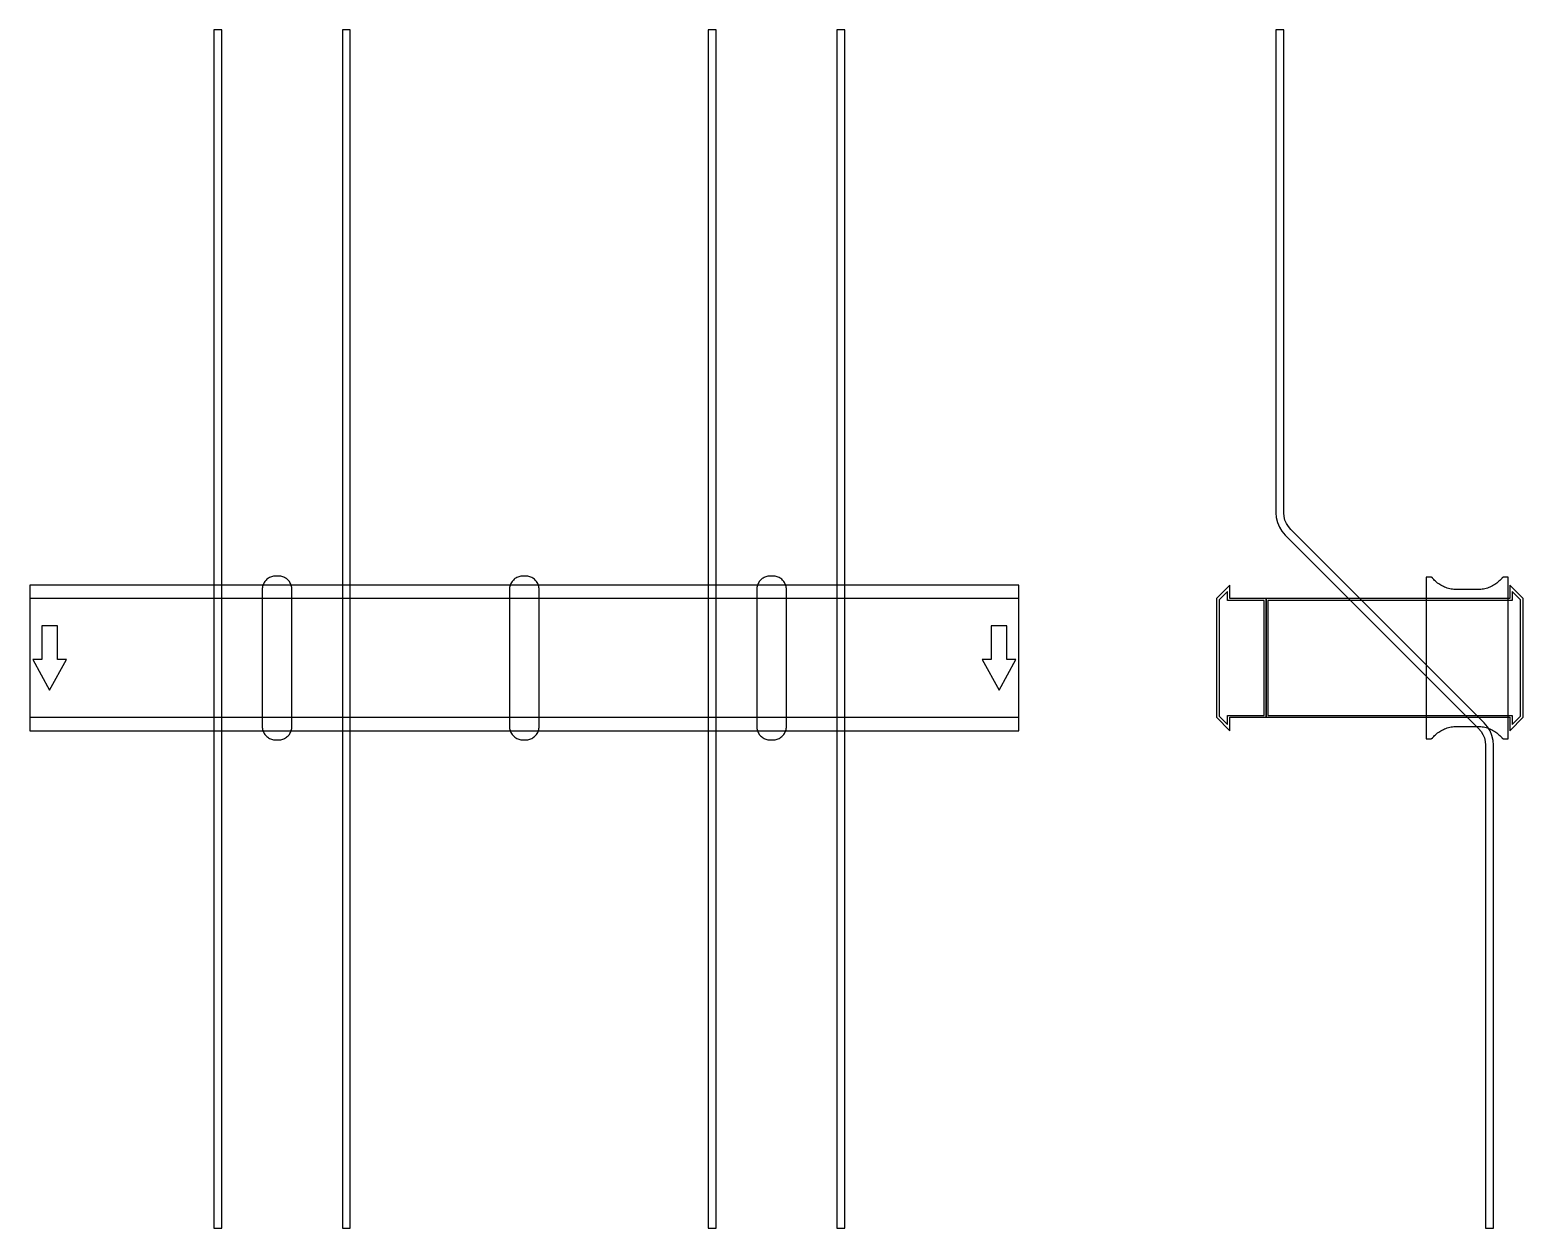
# Model space of a CAD drawing. Extents: x 0 to 1510, y -577 to 635.
import ezdxf

# ---------------------------------------------------------------- set-up
doc = ezdxf.new("R2010")
doc.units = 0
doc.layers.add('Halfen', color=7, linetype='CONTINUOUS')

msp = doc.modelspace()

# ---------------------------------------------------------------- linework, layer by layer
at = {"layer": 'Halfen', "color": 7}
for points in [[(194, -576.569), (194, 635.197), (186, 635.197), (186, -576.569)], [(324, -576.569), (324, 635.197), (316, 635.197), (316, -576.569)], [(694, -576.569), (694, 635.197), (686, 635.197), (686, -576.569)], [(824, -576.569), (824, 635.197), (816, 635.197), (816, -576.569)], [(1480, -576.569), (1480, -88.284), (1479.606, -83.278), (1478.434, -78.396), (1476.512, -73.757), (1473.889, -69.475), (1470.627, -65.657), (1275.029, 129.941), (1272.584, 132.805), (1270.616, 136.016), (1269.175, 139.495), (1268.295, 143.157), (1268, 146.912), (1268, 635.197), (1260, 635.197), (1260, 146.912), (1260.394, 141.906), (1261.566, 137.023), (1263.488, 132.384), (1266.111, 128.103), (1269.373, 124.284), (1464.971, -71.314), (1467.416, -74.177), (1469.384, -77.388), (1470.825, -80.868), (1471.705, -84.53), (1472, -88.284), (1472, -576.569)], [(265, -69.3), (265, -56.8), (265, 69.3), (264.958, 70.359), (264.834, 71.412), (264.627, 72.452), (264.339, 73.472), (263.972, 74.466), (263.529, 75.429), (263.011, 76.354), (262.422, 77.235), (261.765, 78.068), (261.046, 78.846), (260.268, 79.565), (259.435, 80.222), (258.554, 80.811), (257.629, 81.329), (256.666, 81.772), (255.672, 82.139), (254.652, 82.427), (253.612, 82.634), (252.559, 82.758), (251.5, 82.8), (248.5, 82.8), (247.441, 82.758), (246.388, 82.634), (245.348, 82.427), (244.328, 82.139), (243.334, 81.772), (242.371, 81.329), (241.446, 80.811), (240.565, 80.222), (239.732, 79.565), (238.954, 78.846), (238.235, 78.068), (237.578, 77.235), (236.989, 76.354), (236.471, 75.429), (236.028, 74.466), (235.661, 73.472), (235.373, 72.452), (235.166, 71.412), (235.042, 70.359), (235, 69.3), (235, -56.8), (235, -69.3), (235.042, -70.359), (235.166, -71.412), (235.373, -72.452), (235.661, -73.472), (236.028, -74.466), (236.471, -75.429), (236.989, -76.354), (237.578, -77.235), (238.235, -78.068), (238.954, -78.846), (239.732, -79.565), (240.565, -80.222), (241.446, -80.811), (242.371, -81.329), (243.334, -81.772), (244.328, -82.139), (245.348, -82.427), (246.388, -82.634), (247.441, -82.758), (248.5, -82.8), (251.5, -82.8), (252.559, -82.758), (253.612, -82.634), (254.652, -82.427), (255.672, -82.139), (256.666, -81.772), (257.629, -81.329), (258.554, -80.811), (259.435, -80.222), (260.268, -79.565), (261.046, -78.846), (261.765, -78.068), (262.422, -77.235), (263.011, -76.354), (263.529, -75.429), (263.972, -74.466), (264.339, -73.472), (264.627, -72.452), (264.834, -71.412), (264.958, -70.359), (265, -69.3)], [(515, -69.3), (515, -56.8), (515, 69.3), (514.958, 70.359), (514.834, 71.412), (514.627, 72.452), (514.339, 73.472), (513.972, 74.466), (513.529, 75.429), (513.011, 76.354), (512.422, 77.235), (511.765, 78.068), (511.046, 78.846), (510.268, 79.565), (509.435, 80.222), (508.554, 80.811), (507.629, 81.329), (506.666, 81.772), (505.672, 82.139), (504.652, 82.427), (503.612, 82.634), (502.559, 82.758), (501.5, 82.8), (498.5, 82.8), (497.441, 82.758), (496.388, 82.634), (495.348, 82.427), (494.328, 82.139), (493.334, 81.772), (492.371, 81.329), (491.446, 80.811), (490.565, 80.222), (489.732, 79.565), (488.954, 78.846), (488.235, 78.068), (487.578, 77.235), (486.989, 76.354), (486.471, 75.429), (486.028, 74.466), (485.661, 73.472), (485.373, 72.452), (485.166, 71.412), (485.042, 70.359), (485, 69.3), (485, -56.8), (485, -69.3), (485.042, -70.359), (485.166, -71.412), (485.373, -72.452), (485.661, -73.472), (486.028, -74.466), (486.471, -75.429), (486.989, -76.354), (487.578, -77.235), (488.235, -78.068), (488.954, -78.846), (489.732, -79.565), (490.565, -80.222), (491.446, -80.811), (492.371, -81.329), (493.334, -81.772), (494.328, -82.139), (495.348, -82.427), (496.388, -82.634), (497.441, -82.758), (498.5, -82.8), (501.5, -82.8), (502.559, -82.758), (503.612, -82.634), (504.652, -82.427), (505.672, -82.139), (506.666, -81.772), (507.629, -81.329), (508.554, -80.811), (509.435, -80.222), (510.268, -79.565), (511.046, -78.846), (511.765, -78.068), (512.422, -77.235), (513.011, -76.354), (513.529, -75.429), (513.972, -74.466), (514.339, -73.472), (514.627, -72.452), (514.834, -71.412), (514.958, -70.359), (515, -69.3)], [(765, -69.3), (765, -56.8), (765, 69.3), (764.958, 70.359), (764.834, 71.412), (764.627, 72.452), (764.339, 73.472), (763.972, 74.466), (763.529, 75.429), (763.011, 76.354), (762.422, 77.235), (761.765, 78.068), (761.046, 78.846), (760.268, 79.565), (759.435, 80.222), (758.554, 80.811), (757.629, 81.329), (756.666, 81.772), (755.672, 82.139), (754.652, 82.427), (753.612, 82.634), (752.559, 82.758), (751.5, 82.8), (748.5, 82.8), (747.441, 82.758), (746.388, 82.634), (745.348, 82.427), (744.328, 82.139), (743.334, 81.772), (742.371, 81.329), (741.446, 80.811), (740.565, 80.222), (739.732, 79.565), (738.954, 78.846), (738.235, 78.068), (737.578, 77.235), (736.989, 76.354), (736.471, 75.429), (736.028, 74.466), (735.661, 73.472), (735.373, 72.452), (735.166, 71.412), (735.042, 70.359), (735, 69.3), (735, -56.8), (735, -69.3), (735.042, -70.359), (735.166, -71.412), (735.373, -72.452), (735.661, -73.472), (736.028, -74.466), (736.471, -75.429), (736.989, -76.354), (737.578, -77.235), (738.235, -78.068), (738.954, -78.846), (739.732, -79.565), (740.565, -80.222), (741.446, -80.811), (742.371, -81.329), (743.334, -81.772), (744.328, -82.139), (745.348, -82.427), (746.388, -82.634), (747.441, -82.758), (748.5, -82.8), (751.5, -82.8), (752.559, -82.758), (753.612, -82.634), (754.652, -82.427), (755.672, -82.139), (756.666, -81.772), (757.629, -81.329), (758.554, -80.811), (759.435, -80.222), (760.268, -79.565), (761.046, -78.846), (761.765, -78.068), (762.422, -77.235), (763.011, -76.354), (763.529, -75.429), (763.972, -74.466), (764.339, -73.472), (764.627, -72.452), (764.834, -71.412), (764.958, -70.359), (765, -69.3)], [(1495, -81.8), (1495, 81.8), (1491, 81.8), (1490.846, 81.797), (1490.691, 81.786), (1490.538, 81.769), (1490.385, 81.746), (1490.234, 81.715), (1490.084, 81.678), (1489.936, 81.634), (1489.789, 81.584), (1489.646, 81.527), (1489.505, 81.464), (1489.366, 81.395), (1489.231, 81.32), (1489.1, 81.239), (1488.972, 81.153), (1488.848, 81.06), (1488.728, 80.963), (1488.613, 80.86), (1488.502, 80.752), (1488.397, 80.639), (1488.296, 80.522), (1487.41, 79.491), (1486.479, 78.5), (1485.505, 77.551), (1484.491, 76.646), (1483.437, 75.787), (1482.347, 74.975), (1481.222, 74.211), (1480.064, 73.499), (1478.876, 72.838), (1477.66, 72.23), (1476.418, 71.676), (1475.153, 71.178), (1473.867, 70.736), (1472.563, 70.351), (1471.243, 70.024), (1469.911, 69.756), (1468.567, 69.547), (1467.216, 69.397), (1465.859, 69.307), (1464.5, 69.277), (1442.5, 69.277), (1441.141, 69.307), (1439.784, 69.397), (1438.433, 69.547), (1437.089, 69.756), (1435.757, 70.024), (1434.437, 70.351), (1433.133, 70.736), (1431.847, 71.178), (1430.582, 71.676), (1429.34, 72.23), (1428.124, 72.838), (1426.936, 73.499), (1425.778, 74.211), (1424.653, 74.975), (1423.563, 75.787), (1422.509, 76.646), (1421.495, 77.551), (1420.521, 78.5), (1419.59, 79.491), (1418.704, 80.522), (1418.603, 80.639), (1418.498, 80.752), (1418.387, 80.86), (1418.272, 80.963), (1418.152, 81.06), (1418.028, 81.153), (1417.9, 81.239), (1417.769, 81.32), (1417.634, 81.395), (1417.495, 81.464), (1417.354, 81.527), (1417.211, 81.584), (1417.064, 81.634), (1416.916, 81.678), (1416.766, 81.715), (1416.615, 81.746), (1416.462, 81.769), (1416.309, 81.786), (1416.154, 81.797), (1416, 81.8), (1412, 81.8), (1412, -81.8), (1416, -81.8), (1416.154, -81.797), (1416.309, -81.786), (1416.462, -81.769), (1416.615, -81.746), (1416.766, -81.715), (1416.916, -81.678), (1417.064, -81.634), (1417.211, -81.584), (1417.354, -81.527), (1417.495, -81.464), (1417.634, -81.395), (1417.769, -81.32), (1417.9, -81.239), (1418.028, -81.153), (1418.152, -81.06), (1418.272, -80.963), (1418.387, -80.86), (1418.498, -80.752), (1418.603, -80.639), (1418.704, -80.522), (1419.59, -79.491), (1420.521, -78.5), (1421.495, -77.551), (1422.509, -76.646), (1423.563, -75.787), (1424.653, -74.975), (1425.778, -74.211), (1426.936, -73.499), (1428.124, -72.838), (1429.34, -72.23), (1430.582, -71.676), (1431.847, -71.178), (1433.133, -70.736), (1434.437, -70.351), (1435.757, -70.024), (1437.089, -69.756), (1438.433, -69.547), (1439.784, -69.397), (1441.141, -69.307), (1442.5, -69.277), (1464.5, -69.277), (1465.859, -69.307), (1467.216, -69.397), (1468.567, -69.547), (1469.911, -69.756), (1471.243, -70.024), (1472.563, -70.351), (1473.867, -70.736), (1475.153, -71.178), (1476.418, -71.676), (1477.66, -72.23), (1478.876, -72.838), (1480.064, -73.499), (1481.222, -74.211), (1482.347, -74.975), (1483.437, -75.787), (1484.491, -76.646), (1485.505, -77.551), (1486.479, -78.5), (1487.41, -79.491), (1488.296, -80.522), (1488.397, -80.639), (1488.502, -80.752), (1488.613, -80.86), (1488.728, -80.963), (1488.848, -81.06), (1488.972, -81.153), (1489.1, -81.239), (1489.231, -81.32), (1489.366, -81.395), (1489.505, -81.464), (1489.646, -81.527), (1489.789, -81.584), (1489.936, -81.634), (1490.084, -81.678), (1490.234, -81.715), (1490.385, -81.746), (1490.538, -81.769), (1490.691, -81.786), (1490.846, -81.797), (1491, -81.8)], [(0, -73.5), (1000, -73.5), (1000, 73.5), (0, 73.5)], [(1250, -60), (1250, 60), (1213.5, 60), (1213.5, 73.5), (1200, 60), (1200, -60), (1213.5, -73.5), (1213.5, -60)], [(1248, -58), (1248, 58), (1211, 58), (1211, 67.25), (1202.5, 58.75), (1202.5, -58.75), (1211, -67.25), (1211, -58)], [(1510, -60), (1510, 60), (1496.5, 73.5), (1496.5, 60), (1250, 60), (1250, -60), (1496.5, -60), (1496.5, -73.5)], [(1507.5, -58.75), (1507.5, 58.75), (1499, 67.25), (1499, 58), (1252, 58), (1252, -58), (1499, -58), (1499, -67.25)], [(0, -60), (1000, -60), (1000, 60), (0, 60)], [(20, -32.5), (37, -1.5), (28, -1.5), (28, 32.5), (12, 32.5), (12, -1.5), (3, -1.5)], [(980, -32.5), (997, -1.5), (988, -1.5), (988, 32.5), (972, 32.5), (972, -1.5), (963, -1.5)]]:
    msp.add_lwpolyline(points, close=True, dxfattribs=at)

doc.saveas('drawing.dxf')
